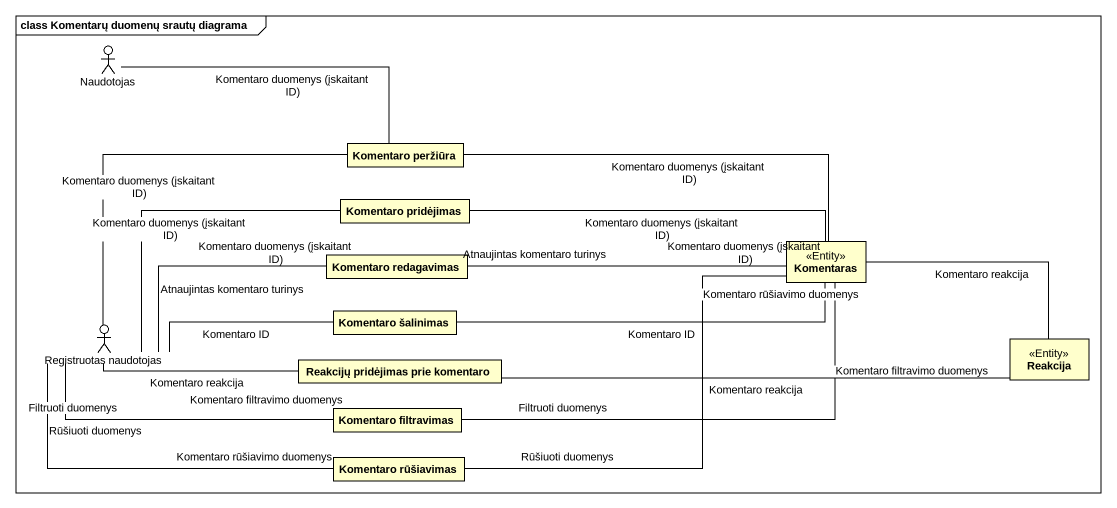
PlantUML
@startuml
mainframe class Komentarų duomenų srautų diagrama
allowmixing
hide circle
hide empty members
actor Naudotojas
class "Komentaro peržiūra" as Komentaro_peržiūra
class "Komentaro pridėjimas" as Komentaro_pridėjimas
class "Komentaro redagavimas" as Komentaro_redagavimas
class Komentaras <<Entity>>
actor "Registruotas naudotojas" as Registruotas_naudotojas
class "Komentaro šalinimas" as Komentaro_šalinimas
class Reakcija <<Entity>>
class "Reakcijų pridėjimas prie komentaro" as Reakcijų_pridėjimas_prie
class "Komentaro filtravimas" as Komentaro_filtravimas
class "Komentaro rūšiavimas" as Komentaro_rūšiavimas
Naudotojas -right- Komentaro_peržiūra : Komentaro duomenys (įskaitant ID)
Komentaro_peržiūra -right- Komentaras : Komentaro duomenys (įskaitant ID)
Komentaro_pridėjimas -right- Komentaras : Komentaro duomenys (įskaitant ID)
Komentaro_redagavimas -right- Komentaras : Komentaro duomenys (įskaitant ID)\nAtnaujintas komentaro turinys
Komentaras -right- Reakcija : Komentaro reakcija
Registruotas_naudotojas -up- Komentaro_peržiūra : Komentaro duomenys (įskaitant ID)
Registruotas_naudotojas -right- Komentaro_pridėjimas : Komentaro duomenys (įskaitant ID)
Registruotas_naudotojas -right- Komentaro_redagavimas : Komentaro duomenys (įskaitant ID)\nAtnaujintas komentaro turinys
Registruotas_naudotojas -right- Komentaro_šalinimas : Komentaro ID
Registruotas_naudotojas -right- Reakcijų_pridėjimas_prie : Komentaro reakcija
Registruotas_naudotojas -right- Komentaro_filtravimas : Komentaro filtravimo duomenys\nFiltruoti duomenys
Registruotas_naudotojas -right- Komentaro_rūšiavimas : Rūšiuoti duomenys\nKomentaro rūšiavimo duomenys
Komentaro_šalinimas -right- Komentaras : Komentaro ID
Reakcijų_pridėjimas_prie -right- Reakcija : Komentaro reakcija
Komentaro_filtravimas -right- Komentaras : Komentaro filtravimo duomenys\nFiltruoti duomenys
Komentaro_rūšiavimas -right- Komentaras : Komentaro rūšiavimo duomenys\nRūšiuoti duomenys
@enduml
